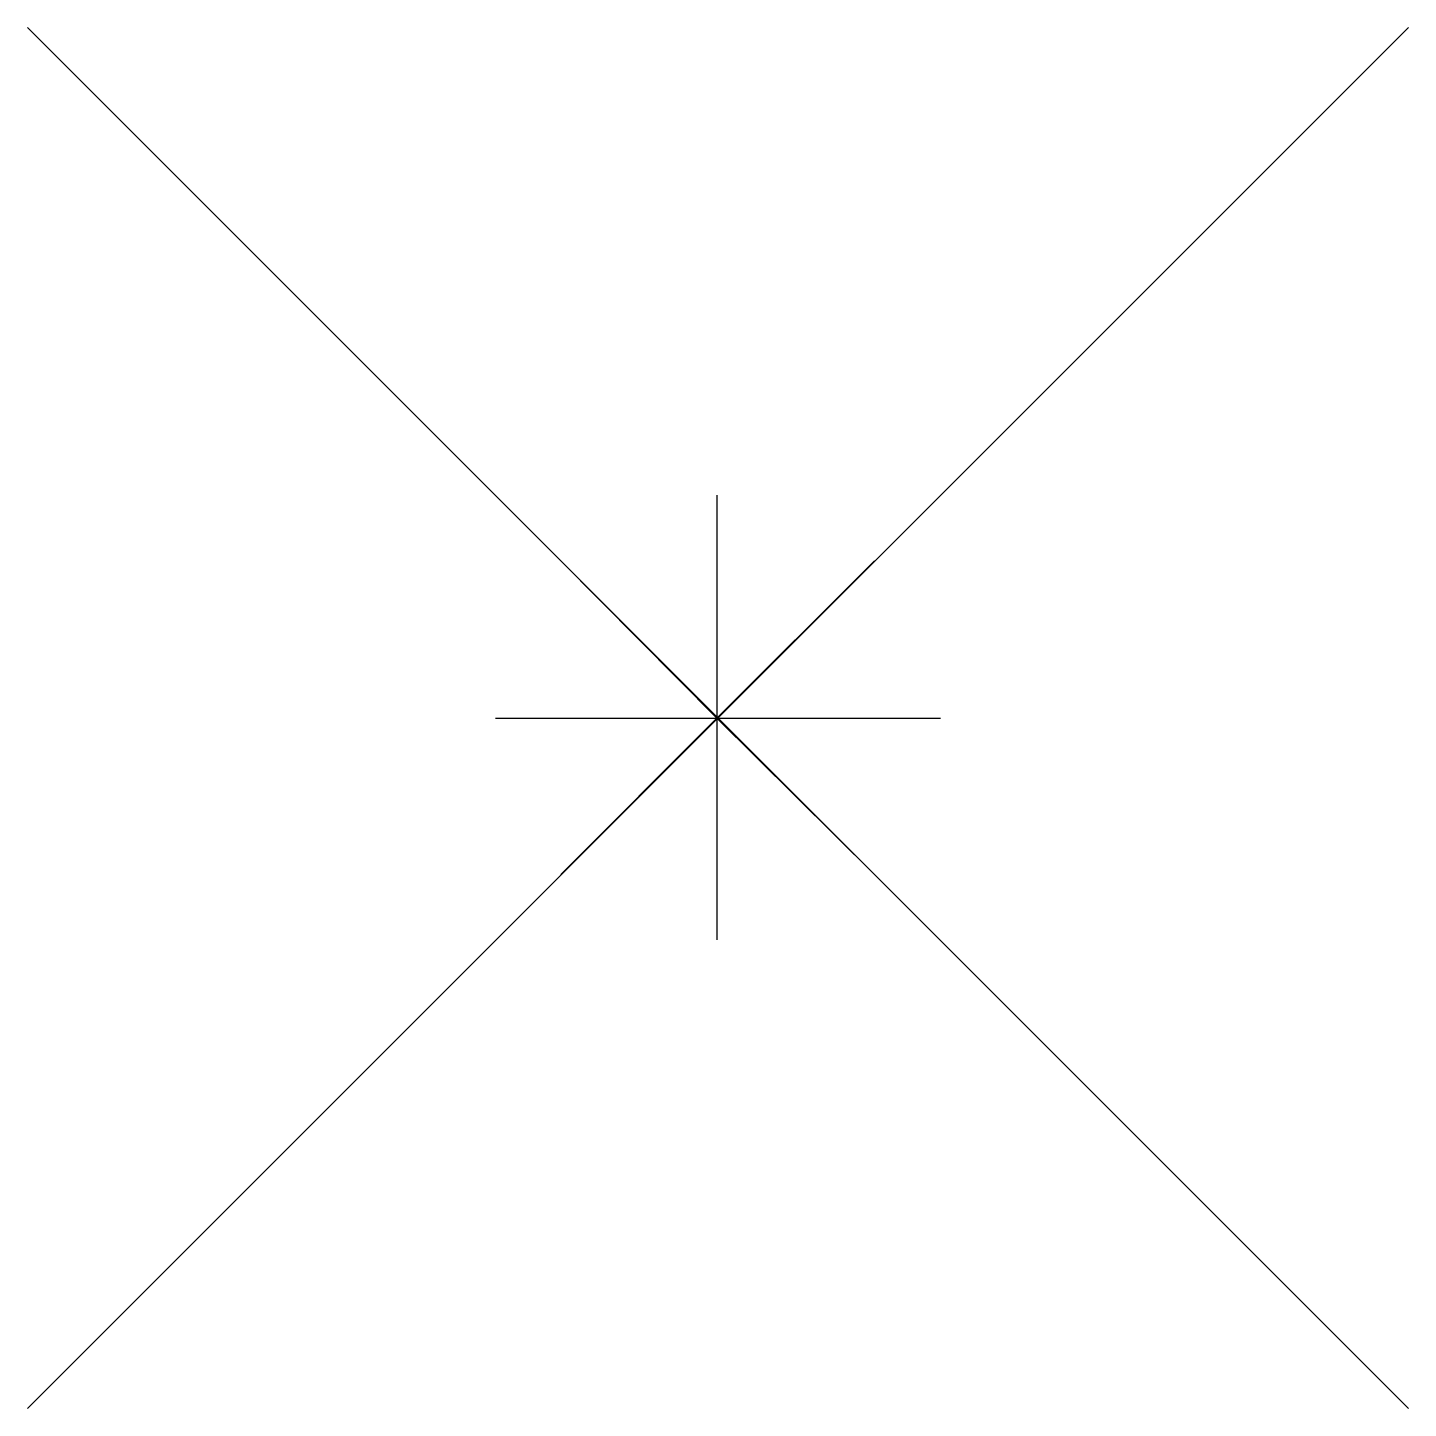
# Model space of a CAD drawing. Extents: x -5.5 to 5.5, y -5.5 to 5.5.
import ezdxf

# ---------------------------------------------------------------- set-up
doc = ezdxf.new("R2010")
doc.units = 0

msp = doc.modelspace()

# ---------------------------------------------------------------- linework, layer by layer
for p, q in [((-0.008, 1.776), (-0.008, -1.768)), ((-1.252, 1.252), (-0.008, 0)), ((-1.252, 1.252), (-0.008, 0)), ((1.248, 1.252), (-0.008, 0)), ((-1.772, 0), (1.772, 0)), ((-1.252, -1.248), (-0.008, 0)), ((1.248, -1.248), (-0.008, 0)), ((1.248, -1.248), (-0.008, 0))]:
    msp.add_line(p, q)
for points in [[(5.5, 5.5), (-5.5, -5.5)], [(-5.5, 5.5), (5.5, -5.5)]]:
    msp.add_lwpolyline(points)

doc.saveas('drawing.dxf')
